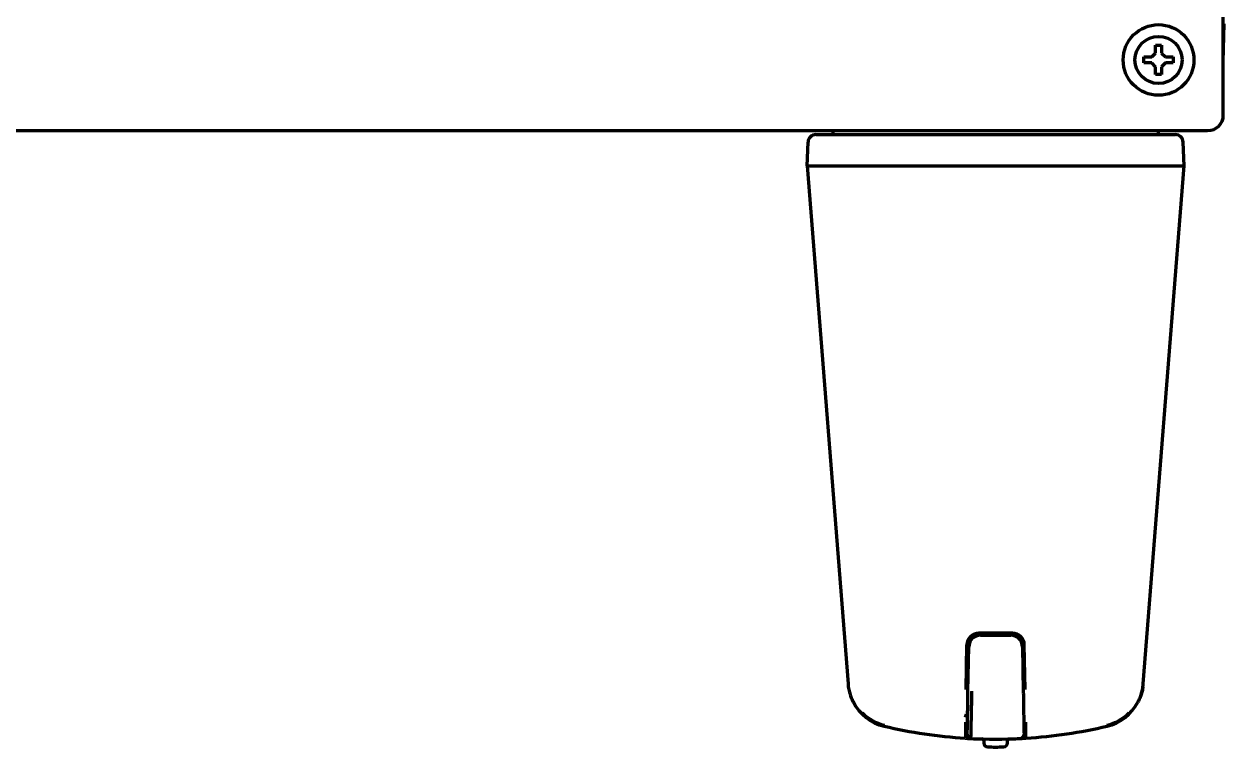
# Model space of a CAD drawing. Header units: inches. Extents: x -3077 to 7201, y 316 to 5463.
# Drawn here: x 3558.1 to 3710.9, y 316.4 to 408.5 of the extents above; entities that cross this region are included whole.
import ezdxf

# ---------------------------------------------------------------- set-up
doc = ezdxf.new("R2010")
doc.units = ezdxf.units.IN

msp = doc.modelspace()

# ---------------------------------------------------------------- linework, layer by layer
at = {"linetype": 'Continuous', "lineweight": 70}
for p, q in [((3710.85, 396.9), (3710.85, 462.9)), ((3710.85, 403.65), (3710.94, 408.48)), ((3702.23, 404.78), (3702.23, 405.78)), ((3702.23, 405.78), (3702.98, 405.78)), ((3702.98, 405.78), (3702.98, 404.78)), ((3700.73, 403.53), (3700.73, 404.28)), ((3700.73, 404.28), (3701.73, 404.28)), ((3701.73, 403.53), (3700.73, 403.53)), ((3701.73, 404.28), (3702.23, 404.78)), ((3702.23, 403.03), (3701.73, 403.53)), ((3702.98, 404.78), (3703.48, 404.28)), ((3703.48, 403.53), (3702.98, 403.03)), ((3703.48, 404.28), (3704.48, 404.28)), ((3704.48, 403.53), (3703.48, 403.53)), ((3704.48, 404.28), (3704.48, 403.53)), ((3702.23, 402.03), (3702.23, 403.03)), ((3702.98, 402.03), (3702.23, 402.03)), ((3702.98, 403.03), (3702.98, 402.03)), ((2875.86, 394.9), (3708.85, 394.9)), ((3661.11, 394.9), (3661.11, 394.4)), ((3680.89, 394.4), (3682.81, 394.4)), ((3702.59, 394.4), (3702.59, 394.9)), ((3657.86, 390.4), (3657.96, 393.44)), ((3705.85, 390.4), (3705.74, 393.44)), ((3657.86, 390.4), (3663.05, 324.43)), ((3680.89, 390.4), (3682.81, 390.4)), ((3700.66, 324.43), (3705.85, 390.4)), ((3684, 330.9), (3679.7, 330.9)), ((3679.93, 330.65), (3683.77, 330.65)), ((3678.1, 323.72), (3678.2, 329.43)), ((3678.33, 323.49), (3678.43, 329.18)), ((3685.27, 329.18), (3685.37, 323.49)), ((3685.6, 323.74), (3685.5, 329.43)), ((3678.23, 325.15), (3678.36, 325.39)), ((3685.34, 325.39), (3685.48, 325.15)), ((3680.35, 317.18), (3680.35, 316.91)), ((3683.35, 316.91), (3683.35, 317.18))]:
    msp.add_line(p, q, dxfattribs=at)
for radius in [4.5, 3]:
    msp.add_circle((3702.6, 403.9), radius, dxfattribs=at)
for centre, radius, start, end in [((3708.85, 396.9), 2, 270, 0), ((3658.96, 393.4), 1, 90, 178), ((3704.74, 393.4), 1, 2, 90), ((3679.7, 329.4), 1.5, 90, 179), ((3679.93, 329.15), 1.5, 90, 179), ((3683.77, 329.15), 1.5, 1, 90), ((3684, 329.4), 1.5, 1, 90), ((3677.79, 325.4), 0.5, 311.5858, 330), ((3685.91, 325.4), 0.5, 210, 228.4142), ((3669.03, 324.9), 6, 207.9207, 256.692), ((3694.67, 324.9), 6, 283.308, 332.0792), ((3669.03, 324.9), 5.88, 224.8126, 256.692), ((3681.85, 379.3), 59, 266.1127, 266.6533), ((3694.67, 324.9), 5.88, 283.308, 315.1874), ((3681.85, 379.1), 61.7, 256.692, 266.4146), ((3678.74, 317.98), 0.5, 179, 266.9974), ((3684.97, 317.98), 0.5, 273.0026, 1), ((3681.85, 379.1), 61.7, 273.5854, 283.308), ((3681.85, 379.1), 61.7, 266.4638, 268.3989), ((3681.85, 377.4), 60, 266.9974, 273.0026), ((3680.1, 317.18), 0.25, 0, 88.3356), ((3680.85, 316.91), 0.5, 180, 269.0529), ((3681.85, 377.4), 61, 269.0529, 270.9471), ((3682.85, 316.91), 0.5, 270.9471, 0), ((3683.6, 317.18), 0.25, 91.6644, 180), ((3681.85, 379.1), 61.7, 271.6011, 273.5853)]:
    msp.add_arc(centre, radius, start, end, dxfattribs=at)
for points, knots in [([(3658.96, 394.4), (3658.96, 394.4), (3658.99, 394.4), (3659.13, 394.4), (3659.32, 394.4), (3659.65, 394.4), (3660.03, 394.4), (3660.26, 394.4), (3660.65, 394.4), (3660.82, 394.4), (3661.01, 394.4), (3661.09, 394.4), (3661.13, 394.4), (3661.24, 394.4), (3661.32, 394.4), (3661.57, 394.4), (3661.74, 394.4), (3662.01, 394.4), (3662.1, 394.4), (3662.29, 394.4), (3662.39, 394.4), (3662.88, 394.4), (3663.3, 394.4), (3664.19, 394.4), (3664.67, 394.4), (3665.42, 394.4), (3665.68, 394.4), (3666.08, 394.4), (3666.22, 394.4), (3666.42, 394.4), (3666.49, 394.4), (3666.63, 394.4), (3666.7, 394.4), (3667.33, 394.4), (3667.91, 394.4), (3669.11, 394.4), (3669.73, 394.4), (3670.69, 394.4), (3671.02, 394.4), (3671.51, 394.4), (3671.68, 394.4), (3672.02, 394.4), (3672.19, 394.4), (3673.03, 394.4), (3673.72, 394.4), (3675.11, 394.4), (3676.52, 394.4), (3677.96, 394.4), (3678.78, 394.4), (3678.88, 394.4), (3679.06, 394.4), (3679.33, 394.4), (3679.61, 394.4), (3680.16, 394.4), (3680.53, 394.4), (3680.89, 394.4)], [0, 0, 0, 0, 0.0625, 0.0625, 0.125, 0.1875, 0.1875, 0.25, 0.25, 0.28125, 0.289063, 0.289063, 0.296875, 0.296875, 0.3125, 0.3125, 0.34375, 0.34375, 0.359375, 0.359375, 0.375, 0.375, 0.4375, 0.4375, 0.5, 0.5, 0.53125, 0.53125, 0.546875, 0.546875, 0.554687, 0.554687, 0.5625, 0.5625, 0.625, 0.625, 0.6875, 0.6875, 0.71875, 0.71875, 0.734375, 0.734375, 0.75, 0.75, 0.8125, 0.8125, 0.875, 0.9375, 0.9375, 0.945312, 0.945312, 0.953125, 0.96875, 0.96875, 1, 1, 1, 1]), ([(3682.81, 394.4), (3682.99, 394.4), (3683.18, 394.4), (3683.55, 394.4), (3683.73, 394.4), (3684.28, 394.4), (3684.64, 394.4), (3685.73, 394.4), (3686.45, 394.4), (3687.88, 394.4), (3688.58, 394.4), (3689.63, 394.4), (3689.97, 394.4), (3690.41, 394.4), (3690.49, 394.4), (3690.66, 394.4), (3690.75, 394.4), (3691.01, 394.4), (3691.18, 394.4), (3692.02, 394.4), (3692.68, 394.4), (3693.65, 394.4), (3693.96, 394.4), (3694.43, 394.4), (3694.59, 394.4), (3694.9, 394.4), (3695.05, 394.4), (3695.81, 394.4), (3696.39, 394.4), (3697.5, 394.4), (3698.03, 394.4), (3698.78, 394.4), (3699.03, 394.4), (3699.39, 394.4), (3699.51, 394.4), (3699.68, 394.4), (3699.74, 394.4), (3699.85, 394.4), (3699.91, 394.4), (3700.42, 394.4), (3700.84, 394.4), (3701.61, 394.4), (3701.97, 394.4), (3702.46, 394.4), (3702.61, 394.4), (3702.84, 394.4), (3702.91, 394.4), (3703.05, 394.4), (3703.11, 394.4), (3703.44, 394.4), (3703.67, 394.4), (3704.06, 394.4), (3704.22, 394.4), (3704.48, 394.4), (3704.58, 394.4), (3704.65, 394.4), (3704.66, 394.4), (3704.67, 394.4), (3704.68, 394.4), (3704.7, 394.4), (3704.71, 394.4), (3704.73, 394.4), (3704.74, 394.4), (3704.74, 394.4)], [0, 0, 0, 0, 0.015634, 0.015634, 0.031268, 0.031268, 0.062535, 0.062535, 0.125071, 0.125071, 0.187606, 0.187606, 0.218874, 0.218874, 0.226691, 0.226691, 0.234508, 0.234508, 0.250141, 0.250141, 0.312677, 0.312677, 0.343944, 0.343944, 0.359578, 0.359578, 0.375212, 0.375212, 0.437747, 0.437747, 0.500283, 0.500283, 0.53155, 0.53155, 0.547184, 0.547184, 0.555001, 0.555001, 0.562818, 0.562818, 0.625353, 0.625353, 0.687889, 0.687889, 0.719156, 0.719156, 0.73479, 0.73479, 0.750424, 0.750424, 0.812959, 0.812959, 0.875495, 0.875495, 0.93803, 0.93803, 0.945847, 0.945847, 0.953664, 0.953664, 0.969298, 0.969298, 1, 1, 1, 1]), ([(3682.81, 390.4), (3685.91, 390.4), (3692.01, 390.4), (3699.63, 390.4), (3704.67, 390.4), (3705.85, 390.4), (3705.85, 390.4)], [0, 0, 0, 0, 0.250017, 0.500034, 0.75005, 1, 1, 1, 1]), ([(3663.05, 324.43), (3663.06, 324.31), (3663.07, 324.19), (3663.1, 323.96), (3663.12, 323.84), (3663.17, 323.62), (3663.19, 323.51), (3663.25, 323.29), (3663.28, 323.18), (3663.34, 322.98), (3663.38, 322.88), (3663.45, 322.69), (3663.48, 322.61), (3663.56, 322.44), (3663.59, 322.36), (3663.66, 322.21), (3663.7, 322.15), (3663.73, 322.09)], [0, 0, 0, 0, 0.125, 0.125, 0.25, 0.25, 0.375, 0.375, 0.5, 0.5, 0.625, 0.625, 0.75, 0.75, 0.875, 0.875, 1, 1, 1, 1]), ([(3699.98, 322.09), (3700.01, 322.15), (3700.04, 322.21), (3700.11, 322.36), (3700.15, 322.44), (3700.22, 322.6), (3700.26, 322.69), (3700.33, 322.88), (3700.36, 322.98), (3700.43, 323.18), (3700.46, 323.29), (3700.51, 323.51), (3700.54, 323.62), (3700.58, 323.84), (3700.6, 323.96), (3700.63, 324.19), (3700.65, 324.31), (3700.66, 324.43)], [0, 0, 0, 0, 0.125, 0.125, 0.25, 0.25, 0.375, 0.375, 0.5, 0.5, 0.625, 0.625, 0.75, 0.75, 0.875, 0.875, 1, 1, 1, 1]), ([(3700.61, 324.03), (3700.6, 323.99), (3700.6, 323.94), (3700.58, 323.85), (3700.57, 323.8), (3700.56, 323.72), (3700.55, 323.67), (3700.52, 323.54), (3700.5, 323.45), (3700.43, 323.19), (3700.37, 323.02), (3700.31, 322.83), (3700.3, 322.82), (3700.3, 322.81)], [0, 0, 0, 0, 0.112259, 0.112259, 0.219325, 0.219325, 0.326392, 0.326392, 0.540525, 0.540525, 0.96879, 0.96879, 1, 1, 1, 1]), ([(3678.24, 317.99), (3678.24, 317.99), (3678.24, 318), (3678.24, 318.01), (3678.24, 318.02), (3678.24, 318.05), (3678.24, 318.09), (3678.24, 318.18), (3678.24, 318.24), (3678.24, 318.32), (3678.24, 318.34), (3678.24, 318.37), (3678.24, 318.43), (3678.24, 318.53), (3678.25, 318.62), (3678.25, 318.68), (3678.25, 318.71), (3678.25, 318.75), (3678.25, 318.78), (3678.25, 318.9), (3678.25, 319.01), (3678.26, 319.23), (3678.26, 319.34), (3678.26, 319.58), (3678.27, 319.71), (3678.27, 319.91), (3678.27, 319.97), (3678.27, 320.07), (3678.27, 320.11), (3678.27, 320.18), (3678.27, 320.21), (3678.28, 320.38), (3678.28, 320.53), (3678.28, 320.82), (3678.29, 321.11), (3678.3, 321.42), (3678.3, 321.61), (3678.3, 321.65), (3678.3, 321.73), (3678.3, 321.77), (3678.3, 321.88), (3678.3, 321.96), (3678.31, 322.2), (3678.31, 322.52), (3678.32, 322.84), (3678.33, 323.17), (3678.33, 323.33), (3678.33, 323.49)], [0, 0, 0, 0, 0.028877, 0.028877, 0.060204, 0.060204, 0.122857, 0.122857, 0.18551, 0.18551, 0.201173, 0.201173, 0.216837, 0.248163, 0.27949, 0.27949, 0.295153, 0.295153, 0.310816, 0.310816, 0.373469, 0.373469, 0.436122, 0.436122, 0.498775, 0.498775, 0.530102, 0.530102, 0.545765, 0.545765, 0.561428, 0.561428, 0.624082, 0.624082, 0.686735, 0.749388, 0.749388, 0.765051, 0.765051, 0.780714, 0.780714, 0.812041, 0.812041, 0.874694, 0.937347, 0.937347, 1, 1, 1, 1]), ([(3678.71, 317.48), (3678.71, 317.48), (3678.71, 317.48), (3678.71, 317.49), (3678.71, 317.49), (3678.71, 317.5), (3678.71, 317.5), (3678.71, 317.51), (3678.71, 317.52), (3678.71, 317.55), (3678.71, 317.59), (3678.71, 317.68), (3678.71, 317.74), (3678.72, 317.83), (3678.72, 317.85), (3678.72, 317.89), (3678.72, 317.91), (3678.72, 317.97), (3678.72, 318.01), (3678.72, 318.14), (3678.73, 318.24), (3678.73, 318.38), (3678.73, 318.4), (3678.73, 318.46), (3678.73, 318.54), (3678.73, 318.63), (3678.74, 318.81), (3678.74, 318.93), (3678.74, 319.2), (3678.75, 319.33), (3678.75, 319.55), (3678.75, 319.62), (3678.76, 319.77), (3678.76, 319.84), (3678.76, 320.07), (3678.77, 320.23), (3678.77, 320.54), (3678.78, 320.86), (3678.79, 321.2), (3678.79, 321.41), (3678.79, 321.46), (3678.79, 321.54), (3678.79, 321.59), (3678.8, 321.71), (3678.8, 321.8), (3678.8, 322.06), (3678.81, 322.41), (3678.82, 322.77), (3678.82, 323.04), (3678.82, 323.13), (3678.83, 323.26), (3678.83, 323.33), (3678.83, 323.41), (3678.83, 323.44), (3678.83, 323.46), (3678.83, 323.47), (3678.83, 323.49)], [0, 0, 0, 0, 0.013713, 0.013713, 0.029368, 0.029368, 0.045023, 0.045023, 0.060679, 0.060679, 0.1233, 0.1233, 0.185922, 0.185922, 0.201577, 0.201577, 0.217232, 0.217232, 0.248543, 0.248543, 0.311164, 0.311164, 0.32682, 0.32682, 0.342475, 0.373786, 0.373786, 0.436407, 0.436407, 0.499029, 0.499029, 0.530339, 0.530339, 0.56165, 0.56165, 0.624272, 0.624272, 0.686893, 0.749514, 0.749514, 0.76517, 0.76517, 0.780825, 0.780825, 0.812136, 0.812136, 0.874757, 0.937379, 0.937379, 0.968689, 0.968689, 0.984345, 0.992172, 0.996086, 0.996086, 1, 1, 1, 1]), ([(3685.37, 323.49), (3685.38, 323.33), (3685.38, 323.17), (3685.38, 322.92), (3685.38, 322.84), (3685.39, 322.68), (3685.39, 322.6), (3685.39, 322.35), (3685.4, 322.19), (3685.4, 321.88), (3685.41, 321.57), (3685.41, 321.26), (3685.42, 320.96), (3685.42, 320.82), (3685.42, 320.63), (3685.42, 320.6), (3685.42, 320.53), (3685.43, 320.42), (3685.43, 320.31), (3685.43, 320.11), (3685.43, 319.97), (3685.44, 319.77), (3685.44, 319.71), (3685.44, 319.58), (3685.44, 319.52), (3685.45, 319.34), (3685.45, 319.22), (3685.45, 319), (3685.45, 318.9), (3685.46, 318.75), (3685.46, 318.7), (3685.46, 318.64), (3685.46, 318.61), (3685.46, 318.57), (3685.46, 318.55), (3685.46, 318.44), (3685.46, 318.37), (3685.46, 318.24), (3685.47, 318.18), (3685.47, 318.11), (3685.47, 318.09), (3685.47, 318.07), (3685.47, 318.06), (3685.47, 318.04), (3685.47, 318.03), (3685.47, 318), (3685.47, 317.99), (3685.47, 317.99)], [0, 0, 0, 0, 0.062547, 0.062547, 0.09382, 0.09382, 0.125093, 0.125093, 0.18764, 0.18764, 0.250186, 0.312733, 0.312733, 0.375279, 0.375279, 0.390916, 0.390916, 0.406553, 0.437826, 0.437826, 0.500373, 0.500373, 0.531646, 0.531646, 0.562919, 0.562919, 0.625466, 0.625466, 0.688012, 0.688012, 0.719286, 0.719286, 0.734922, 0.734922, 0.750559, 0.750559, 0.813105, 0.813105, 0.875652, 0.875652, 0.906925, 0.906925, 0.922562, 0.922562, 0.938199, 0.938199, 1, 1, 1, 1]), ([(3678.03, 319.56), (3678.03, 319.42), (3678.02, 319.29), (3678.02, 319.1), (3678.02, 319.03), (3678.02, 318.94), (3678.02, 318.91), (3678.02, 318.84), (3678.02, 318.81), (3678.01, 318.66), (3678.01, 318.54), (3678.01, 318.4), (3678.01, 318.38), (3678.01, 318.32), (3678.01, 318.3), (3678.01, 318.22), (3678, 318.17), (3678, 318.03), (3678, 317.94), (3678, 317.85), (3678, 317.83), (3678, 317.8), (3678, 317.78), (3678, 317.73), (3678, 317.68), (3678, 317.63), (3678, 317.6), (3677.99, 317.59), (3677.99, 317.58), (3677.99, 317.57), (3677.99, 317.54), (3677.99, 317.52), (3677.99, 317.52)], [0, 0, 0, 0, 0.125179, 0.125179, 0.187768, 0.187768, 0.219063, 0.219063, 0.250357, 0.250357, 0.375536, 0.375536, 0.406831, 0.406831, 0.438125, 0.438125, 0.500715, 0.500715, 0.625893, 0.625893, 0.657188, 0.657188, 0.688483, 0.688483, 0.751072, 0.813661, 0.813661, 0.844956, 0.844956, 0.876251, 0.876251, 1, 1, 1, 1]), ([(3685.71, 317.52), (3685.71, 317.52), (3685.71, 317.54), (3685.71, 317.57), (3685.71, 317.59), (3685.71, 317.61), (3685.71, 317.62), (3685.71, 317.63), (3685.71, 317.64), (3685.71, 317.65), (3685.71, 317.66), (3685.71, 317.73), (3685.71, 317.79), (3685.7, 317.88), (3685.7, 317.9), (3685.7, 317.94), (3685.7, 317.96), (3685.7, 318.03), (3685.7, 318.07), (3685.7, 318.21), (3685.7, 318.32), (3685.69, 318.46), (3685.69, 318.48), (3685.69, 318.54), (3685.69, 318.57), (3685.69, 318.66), (3685.69, 318.78), (3685.69, 318.9), (3685.68, 319), (3685.68, 319.03), (3685.68, 319.1), (3685.68, 319.13), (3685.68, 319.29), (3685.68, 319.42), (3685.68, 319.56)], [0, 0, 0, 0, 0.120207, 0.120207, 0.18305, 0.18305, 0.19876, 0.19876, 0.214471, 0.214471, 0.245892, 0.245892, 0.371577, 0.371577, 0.402998, 0.402998, 0.434419, 0.434419, 0.497261, 0.497261, 0.622946, 0.622946, 0.654367, 0.654367, 0.685788, 0.685788, 0.748631, 0.811473, 0.811473, 0.842894, 0.842894, 0.874315, 0.874315, 1, 1, 1, 1])]:
    msp.add_open_spline(points, degree=3, knots=knots, dxfattribs=at)
msp.add_open_spline([(3657.86, 390.4), (3657.86, 390.4), (3659.03, 390.4), (3664.07, 390.4), (3671.7, 390.4), (3677.8, 390.4), (3680.89, 390.4)], degree=3, dxfattribs=at)

doc.saveas('drawing.dxf')
